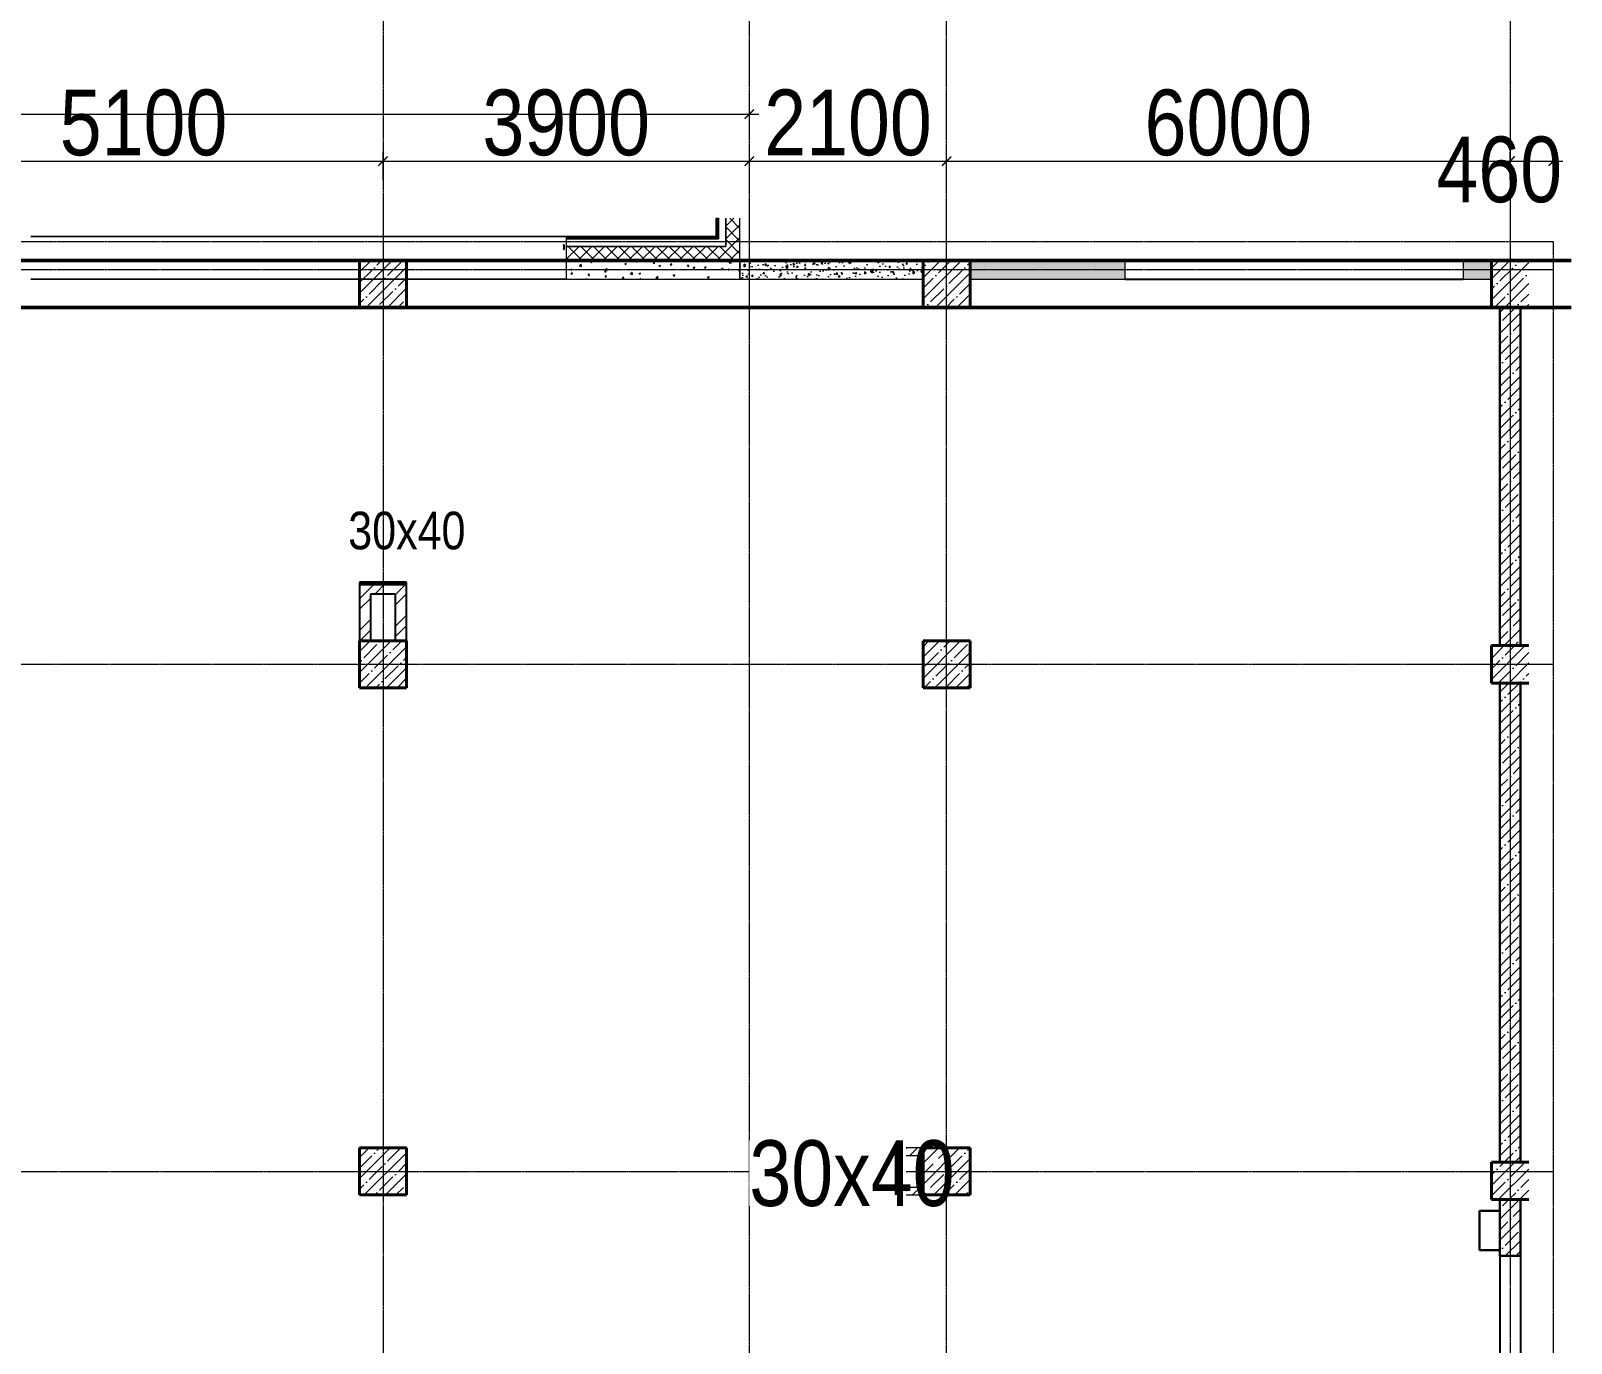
# Model space of a CAD drawing. Header units: millimetres. Extents: x -231292 to 573618, y -153144 to 564035.
# Drawn here: x 38733 to 55133, y -73274 to -59300 of the extents above; entities that cross this region are included whole.
import ezdxf

# ---------------------------------------------------------------- set-up
doc = ezdxf.new("R2010")
doc.units = ezdxf.units.MM
for name, pattern in [('ACAD_ISO10W100', [18, 12, -3, 0, -3]), ('CENTER2', [28.575, 19.05, -3.175, 3.175, -3.175]), ('HIDDEN2', [4.7625, 3.175, -1.5875])]:
    doc.linetypes.add(name, pattern=pattern)
doc.layers.get('0').update_dxf_attribs({"color": 250})
doc.layers.get('Defpoints').update_dxf_attribs({"color": 250})
for name, color, linetype, lineweight in [('11.10) плитка Установка люков', 190, 'Continuous', 60), ('A-Wall-Open', 250, 'Continuous', 5), ('АР_Колонны', 250, 'Continuous', 35), ('АР_Стены ЖБ', 250, 'Continuous', 35), ('АР_Стены кирпич', 250, 'Continuous', 20), ('АР_Стены ПЕНОблок', 250, 'Continuous', 20), ('АР_Тонкая', 250, 'Continuous', 5), ('АР_Утеплитель', 250, 'Continuous', 0), ('АР_Штриховка', 250, 'Continuous', 0), ('Витражные конструкции', 252, 'Continuous', 15), ('Оси', 1, 'ACAD_ISO10W100', 13), ('Размеры зашивки ГКЛ', 250, 'Continuous', 0), ('РД_Оси_100', 250, 'Continuous', 0), ('РД_Оси_размер', 250, 'Continuous', 0), ('РД_проем_инж перемыч_фахверк', 250, 'Continuous', 18)]:
    doc.layers.add(name, color=color, linetype=linetype, lineweight=lineweight)
for name, color, linetype, lineweight, plot in [('КР_Балки-0.5', 60, 'Continuous', 50, False), ('РД_Витраж_проем', 250, 'Continuous', 0, False), ('РД_Проем', 250, 'Continuous', 0, False)]:
    doc.layers.add(name, color=color, linetype=linetype, lineweight=lineweight, plot=plot)
doc.layers.add('МАГНИТЫ', color=7, linetype='Continuous', lineweight=30, true_color=0xd100d1)
doc.layers.add('РД_Витраж_вн', color=250, linetype='Continuous')
doc.styles.add('style1', font='ARIALN.TTF')
doc.dimstyles.new('Dim100_ареал', dxfattribs={"dimscale": 100, "dimtxt": 2.5, "dimasz": 1, "dimexe": 1, "dimexo": 1, "dimgap": 0.5, "dimtad": 1, "dimzin": 12, "dimdsep": 46, "dimtxsty": 'style1', "dimblk": 'ARCHTICK', "dimcen": 1, "dimdle": 1, "dimclrd": 256, "dimclre": 256, "dimaunit": 1, "dimadec": 0, "dimazin": 3, "dimtfac": 1, "dimtmove": 1, "dimatfit": 3, "dimldrblk": 'OPEN30', "dimfxl": 2, "dimfxlon": 1, "dimtolj": 1, "dimtzin": 0, "dimlwd": 9, "dimlwe": 9, "dimarcsym": 0})
pattern_1 = [(45, (8883.46, -162345.28), (-112.2532, 112.2532), []), (45, (8995.71, -162345.28), (-112.2532, 112.2532), [198.4375, -39.6875, 0, -39.6875])]

# ---------------------------------------------------------------- blocks, each defined once
blk = doc.blocks.new('VS_5i5x45')
for p, q in [((-5, -4), (-5, 4)), ((-5, 4), (-5, 4)), ((-1, 4), (-5, 4)), ((-5, 0), (-5, 4)), ((-1, 3), (-5, 3)), ((-5, 0), (-5, -4)), ((-1, 3), (-3, 3)), ((-1, 5), (-1, 4)), ((-1, 5), (-1, 5)), ((-1, 5), (-1, 0)), ((-1, 0), (-1, 5)), ((-1, 3), (24, 3)), ((-1, 0), (-1, -5)), ((-1, -5), (-1, 0)), ((24, 3), (25, -3)), ((24, 2), (24, 3)), ((24, 2), (25, -2)), ((24, 2), (25, 2)), ((25, 2), (26, 3)), ((25, 2), (26, -2)), ((26, 3), (27, -3)), ((26, 2), (26, 3)), ((26, 2), (27, -2)), ((26, 2), (27, 2)), ((27, 3), (28, -3)), ((27, 2), (27, 3)), ((28, 2), (27, 3)), ((27, 2), (28, -2)), ((28, 2), (29, -2)), ((28, 2), (29, 2)), ((29, 3), (30, -3)), ((30, 2), (29, 3)), ((29, 2), (29, 3)), ((29, 2), (30, -2)), ((30, 2), (30, -2)), ((30, 2), (31, 2)), ((31, 3), (32, -3)), ((31, 2), (31, 3)), ((31, 2), (31, 3)), ((31, 2), (32, -2)), ((31, 2), (32, -2)), ((31, 2), (33, 2)), ((33, 3), (34, -3)), ((33, 2), (33, 3)), ((33, 2), (33, 3)), ((33, 2), (33, -2)), ((33, 2), (34, -2)), ((33, 2), (34, 2)), ((34, 2), (35, 3)), ((34, 2), (35, -2)), ((35, 3), (36, -3)), ((35, 2), (35, 3)), ((35, 2), (36, -2)), ((35, 2), (36, 2)), ((36, 3), (37, -3)), ((36, 2), (36, 3)), ((37, 2), (36, 3)), ((36, 2), (37, -2)), ((37, 2), (38, -2)), ((37, 2), (38, 2)), ((38, 3), (39, -3)), ((38, 2), (38, 3)), ((39, 2), (38, 3)), ((38, 2), (39, -2)), ((39, 2), (39, -2)), ((39, 2), (40, 2)), ((40, 3), (41, -3)), ((40, 2), (40, 3)), ((40, 2), (40, 3)), ((40, 2), (42, 1)), ((40, 2), (41, -1)), ((40, 2), (41, -2)), ((42, 1), (42, 2)), ((42, 1), (42, 2)), ((42, 2), (43, -2)), ((42, 1), (44, 0)), ((42, 1), (42, -1)), ((42, 1), (43, -1)), ((43, -1), (44, 0)), ((-1, -3), (-5, -3)), ((-5, -4), (-5, -4)), ((-1, -4), (-5, -4)), ((-1, -3), (25, -3)), ((-1, -5), (-1, -4)), ((-1, -5), (-1, -5)), ((25, -2), (25, -3)), ((25, -2), (26, -2)), ((26, -2), (27, -3)), ((27, -2), (28, -2)), ((27, -2), (27, -3)), ((29, -2), (28, -3)), ((28, -2), (28, -3)), ((29, -2), (30, -2)), ((30, -2), (32, -2)), ((30, -2), (30, -3)), ((30, -2), (30, -3)), ((32, -2), (33, -2)), ((32, -2), (32, -3)), ((32, -2), (32, -3)), ((33, -2), (34, -3)), ((34, -2), (35, -2)), ((34, -2), (34, -3)), ((35, -2), (36, -3)), ((36, -2), (37, -2)), ((36, -2), (36, -3)), ((37, -2), (37, -3)), ((38, -2), (37, -3)), ((38, -2), (39, -2)), ((39, -2), (40, -2)), ((39, -2), (39, -3)), ((39, -2), (39, -3)), ((40, -2), (41, -2)), ((41, -1), (42, -1)), ((41, -1), (41, -3)), ((41, -2), (41, -3)), ((42, -1), (43, -2)), ((43, -1), (43, -2))]:
    blk.add_line(p, q)
for centre, radius, start, end in [((-4, 4), 1.48, 144.0604, 216.6704), ((6, 0), 10.5, 166.9324, 182.0307), ((-1, 4), 1.07, 125.3093, 234.6907), ((6, 0), 7.97, 159.8247, 200.1753), ((6, 0), 10.5, 177.9693, 193.0676), ((-4, -4), 1.48, 143.3296, 215.9396), ((-1, -4), 1.07, 125.3093, 234.6907)]:
    blk.add_arc(centre, radius, start, end)
blk = doc.blocks.new('крышка пустая')
at = {"layer": 'Витражные конструкции', "const_width": 0.6}
blk.add_lwpolyline([(28, 36), (10, 36), (5, 39), (-6, 39), (-12, 36), (-28, 36)], dxfattribs=at)
at = {"layer": 'Оси', "color": 1}
blk.add_line((0, 6), (0, 54), dxfattribs=at)
at = {"layer": 'Витражные конструкции', "ltscale": 25, "xscale": -1, "rotation": 89.99999999999997}
blk.add_blockref('VS_5i5x45', (0, 41), dxfattribs=at)
blk = doc.blocks.new('_ArchTick')
at = {"color": 0, "linetype": 'ByBlock', "const_width": 0.15}
blk.add_lwpolyline([(-0.5, -0.5), (0.5, 0.5)], dxfattribs=at)
blk = doc.blocks.new('*D96')
at = {"layer": 'Defpoints', "color": 0, "transparency": 16777216}
for p in [(1241253, 222414), (1223253, 135908), (1241253, 133908)]:
    blk.add_point(p, dxfattribs=at)
at = {"layer": 'РД_Оси_размер', "lineweight": 9, "transparency": 16777216}
for p, q in [((1223253, 134308), (1223253, 133808)), ((1241253, 134308), (1241253, 133808)), ((1223153, 133908), (1241353, 133908))]:
    blk.add_line(p, q, dxfattribs=at)
at = {"layer": 'РД_Оси_размер', "lineweight": 9, "transparency": 16777216, "xscale": 100, "yscale": 100, "zscale": 100, "rotation": 180}
blk.add_blockref('_ArchTick', (1223253, 133908), dxfattribs=at)
at = {"layer": 'РД_Оси_размер', "lineweight": 9, "transparency": 16777216, "xscale": 100, "yscale": 100, "zscale": 100}
blk.add_blockref('_ArchTick', (1241253, 133908), dxfattribs=at)
at = {"layer": 'РД_Оси_размер', "color": 0, "transparency": 16777216, "insert": (1232253, 134315), "char_height": 700, "attachment_point": 5, "style": 'style1'}
blk.add_mtext('\\A1;18000', dxfattribs=at)
blk = doc.blocks.new('_Open30')
at = {"color": 0, "linetype": 'ByBlock', "lineweight": -2}
for p, q in [((-1, 0.27), (0, 0)), ((0, 0), (-1, -0.27)), ((0, 0), (-1, 0))]:
    blk.add_line(p, q, dxfattribs=at)
blk = doc.blocks.new('*D206')
at = {"layer": 'Defpoints', "color": 0, "transparency": 16777216}
for p in [(1233153, 224571), (1195653, 222571), (1233153, 222571)]:
    blk.add_point(p, dxfattribs=at)
at = {"layer": 'РД_Оси_размер', "lineweight": 9, "transparency": 16777216}
for p, q in [((1195553, 224571), (1233253, 224571)), ((1195653, 224371), (1195653, 224671)), ((1233153, 224371), (1233153, 224671))]:
    blk.add_line(p, q, dxfattribs=at)
at = {"layer": 'РД_Оси_размер', "lineweight": 9, "transparency": 16777216, "xscale": 100, "yscale": 100, "zscale": 100, "rotation": 180}
blk.add_blockref('_ArchTick', (1195653, 224571), dxfattribs=at)
at = {"layer": 'РД_Оси_размер', "lineweight": 9, "transparency": 16777216, "xscale": 100, "yscale": 100, "zscale": 100}
blk.add_blockref('_ArchTick', (1233153, 224571), dxfattribs=at)
at = {"layer": 'РД_Оси_размер', "color": 0, "transparency": 16777216, "insert": (1214403, 224978), "char_height": 700, "attachment_point": 5, "style": 'style1'}
blk.add_mtext('\\A1;37500', dxfattribs=at)
blk = doc.blocks.new('*D221')
at = {"layer": 'Defpoints', "color": 0, "transparency": 16777216}
for p in [(1229253, 224071), (1224153, 222571), (1229253, 222571)]:
    blk.add_point(p, dxfattribs=at)
at = {"layer": 'РД_Оси_размер', "lineweight": 9, "transparency": 16777216}
for p, q in [((1224053, 224071), (1229353, 224071)), ((1224153, 223871), (1224153, 224171)), ((1229253, 223871), (1229253, 224171))]:
    blk.add_line(p, q, dxfattribs=at)
at = {"layer": 'РД_Оси_размер', "lineweight": 9, "transparency": 16777216, "xscale": 100, "yscale": 100, "zscale": 100, "rotation": 180}
blk.add_blockref('_ArchTick', (1224153, 224071), dxfattribs=at)
at = {"layer": 'РД_Оси_размер', "lineweight": 9, "transparency": 16777216, "xscale": 100, "yscale": 100, "zscale": 100}
blk.add_blockref('_ArchTick', (1229253, 224071), dxfattribs=at)
at = {"layer": 'РД_Оси_размер', "color": 0, "transparency": 16777216, "insert": (1226703, 224478), "char_height": 700, "attachment_point": 5, "style": 'style1'}
blk.add_mtext('\\A1;5100', dxfattribs=at)
blk = doc.blocks.new('*D222')
at = {"layer": 'Defpoints', "color": 0, "transparency": 16777216}
for p in [(1233153, 224071), (1229253, 222571), (1233153, 222571)]:
    blk.add_point(p, dxfattribs=at)
at = {"layer": 'РД_Оси_размер', "lineweight": 9, "transparency": 16777216}
for p, q in [((1229153, 224071), (1233253, 224071)), ((1229253, 223871), (1229253, 224171)), ((1233153, 223871), (1233153, 224171))]:
    blk.add_line(p, q, dxfattribs=at)
at = {"layer": 'РД_Оси_размер', "lineweight": 9, "transparency": 16777216, "xscale": 100, "yscale": 100, "zscale": 100, "rotation": 180}
blk.add_blockref('_ArchTick', (1229253, 224071), dxfattribs=at)
at = {"layer": 'РД_Оси_размер', "lineweight": 9, "transparency": 16777216, "xscale": 100, "yscale": 100, "zscale": 100}
blk.add_blockref('_ArchTick', (1233153, 224071), dxfattribs=at)
at = {"layer": 'РД_Оси_размер', "color": 0, "transparency": 16777216, "insert": (1231203, 224478), "char_height": 700, "attachment_point": 5, "style": 'style1'}
blk.add_mtext('\\A1;3900', dxfattribs=at)
blk = doc.blocks.new('*D223')
at = {"layer": 'Defpoints', "color": 0, "transparency": 16777216}
for p in [(1235253, 224071), (1233153, 222571), (1235253, 222571)]:
    blk.add_point(p, dxfattribs=at)
at = {"layer": 'РД_Оси_размер', "lineweight": 9, "transparency": 16777216}
for p, q in [((1233053, 224071), (1235353, 224071)), ((1233153, 223871), (1233153, 224171)), ((1235253, 223871), (1235253, 224171))]:
    blk.add_line(p, q, dxfattribs=at)
at = {"layer": 'РД_Оси_размер', "lineweight": 9, "transparency": 16777216, "xscale": 100, "yscale": 100, "zscale": 100, "rotation": 180}
blk.add_blockref('_ArchTick', (1233153, 224071), dxfattribs=at)
at = {"layer": 'РД_Оси_размер', "lineweight": 9, "transparency": 16777216, "xscale": 100, "yscale": 100, "zscale": 100}
blk.add_blockref('_ArchTick', (1235253, 224071), dxfattribs=at)
at = {"layer": 'РД_Оси_размер', "color": 0, "transparency": 16777216, "insert": (1234203, 224478), "char_height": 700, "attachment_point": 5, "style": 'style1'}
blk.add_mtext('\\A1;2100', dxfattribs=at)
blk = doc.blocks.new('*D224')
at = {"layer": 'Defpoints', "color": 0, "transparency": 16777216}
for p in [(1241253, 224071), (1235253, 222571), (1241253, 222571)]:
    blk.add_point(p, dxfattribs=at)
at = {"layer": 'РД_Оси_размер', "lineweight": 9, "transparency": 16777216}
for p, q in [((1235153, 224071), (1241353, 224071)), ((1235253, 223871), (1235253, 224171)), ((1241253, 223871), (1241253, 224171))]:
    blk.add_line(p, q, dxfattribs=at)
at = {"layer": 'РД_Оси_размер', "lineweight": 9, "transparency": 16777216, "xscale": 100, "yscale": 100, "zscale": 100, "rotation": 180}
blk.add_blockref('_ArchTick', (1235253, 224071), dxfattribs=at)
at = {"layer": 'РД_Оси_размер', "lineweight": 9, "transparency": 16777216, "xscale": 100, "yscale": 100, "zscale": 100}
blk.add_blockref('_ArchTick', (1241253, 224071), dxfattribs=at)
at = {"layer": 'РД_Оси_размер', "color": 0, "transparency": 16777216, "insert": (1238253, 224478), "char_height": 700, "attachment_point": 5, "style": 'style1'}
blk.add_mtext('\\A1;6000', dxfattribs=at)
blk = doc.blocks.new('*D225')
at = {"layer": 'Defpoints', "color": 0, "transparency": 16777216}
for p in [(1241713, 224071), (1241253, 222571), (1241713, 222571)]:
    blk.add_point(p, dxfattribs=at)
at = {"layer": 'РД_Оси_размер', "lineweight": 9, "transparency": 16777216}
for p, q in [((1241153, 224071), (1241813, 224071)), ((1241253, 223871), (1241253, 224171)), ((1241713, 223871), (1241713, 224171))]:
    blk.add_line(p, q, dxfattribs=at)
at = {"layer": 'РД_Оси_размер', "lineweight": 9, "transparency": 16777216, "xscale": 100, "yscale": 100, "zscale": 100, "rotation": 180}
blk.add_blockref('_ArchTick', (1241253, 224071), dxfattribs=at)
at = {"layer": 'РД_Оси_размер', "lineweight": 9, "transparency": 16777216, "xscale": 100, "yscale": 100, "zscale": 100}
blk.add_blockref('_ArchTick', (1241713, 224071), dxfattribs=at)
at = {"layer": 'РД_Оси_размер', "color": 0, "transparency": 16777216, "insert": (1241137, 223978), "char_height": 700, "attachment_point": 5, "style": 'style1'}
blk.add_mtext('\\A1;460', dxfattribs=at)
blk = doc.blocks.new('оси_рен')
at = {"layer": 'РД_Оси_100', "color": 251, "linetype": 'CENTER2', "true_color": 0x636466}
for p, q in [((1233152.916, 222320.175), (1233152.916, 227414.666)), ((1235252.916, 222320.175), (1235252.916, 227414.666)), ((1233152.916, 190733.254), (1233152.916, 223383.079)), ((1235252.916, 190733.254), (1235252.916, 223213.25)), ((1189697.958, 218713.25), (1241712.916, 218713.25)), ((1189697.958, 213313.25), (1241712.916, 213313.25))]:
    blk.add_line(p, q, dxfattribs=at)
for points in [[(1229252.916, 227414.666), (1229252.916, 222320.175)], [(1241182.916, 227414.666), (1241252.916, 227014.666), (1241252.916, 222320.175)], [(1241712.916, 223213.25), (1190197.958, 223213.25), (1189697.958, 223363.25)], [(1229252.916, 223268.25), (1229252.916, 190733.254)], [(1241252.916, 223213.25), (1241252.916, 181613.25)], [(1241712.916, 190813.25), (1241712.916, 223213.25)], [(1241712.916, 222913.25), (1190197.958, 222913.25), (1189697.958, 222763.25)]]:
    blk.add_lwpolyline(points, dxfattribs=at)
at = {"layer": 'РД_Оси_размер', "color": 251, "true_color": 0x636466}
for base, p1, p2, picture, middle in [((1233152.916, 224571.073), (1195652.916, 222571.073), (1233152.916, 222571.073), '*D206', (1214402.916, 224978.474)), ((1229252.916, 224071.073), (1224152.916, 222571.073), (1229252.916, 222571.073), '*D221', (1226702.916, 224478.474)), ((1233152.916, 224071.073), (1229252.916, 222571.073), (1233152.916, 222571.073), '*D222', (1231202.916, 224478.474)), ((1235252.916, 224071.073), (1233152.916, 222571.073), (1235252.916, 222571.073), '*D223', (1234202.916, 224478.474)), ((1241252.916, 224071.073), (1235252.916, 222571.073), (1241252.916, 222571.073), '*D224', (1238252.916, 224478.474)), ((1241252.916, 133907.755), (1223252.916, 135907.755), (1241252.916, 222413.947), '*D96', (1232252.916, 134315.156))]:
    dim = blk.add_linear_dim(base=base, p1=p1, p2=p2, dimstyle='Dim100_ареал', override={"dimtxt": 7}, dxfattribs=at)
    dim.commit()
    dim.dimension.update_dxf_attribs({"geometry": picture, "text_midpoint": middle})
dim = blk.add_linear_dim(base=(1241712.916, 224071.073), p1=(1241252.916, 222571.073), p2=(1241712.916, 222571.073), dimstyle='Dim100_ареал', override={"dimtxt": 7}, dxfattribs=at)
dim.commit()
dim.dimension.update_dxf_attribs({"geometry": '*D225', "text_midpoint": (1241137.097, 223571.073), "dimtype": 160})

msp = doc.modelspace()

# ---------------------------------------------------------------- hatches: boundary and pattern name
at = {"layer": 'АР_Штриховка', "linetype": 'Continuous', "lineweight": 0, "true_color": 0x000000}
h = msp.add_hatch(dxfattribs=at)
h.set_pattern_fill('_U', color=18, style=0, pattern_type=0)
h.set_pattern_definition([(2e-15, (8883.458, -162345.2828), (-3e-16, 1), [])])
h.paths.add_polyline_path([(46028.458, -61490.283), (46053.458, -61515.283), (46053.458, -61295.283), (46028.458, -61295.283)], flags=0)
h = msp.add_hatch(dxfattribs=at)
h.set_pattern_fill('ANSI37', color=18, scale=30, style=0)
h.set_pattern_definition([(45, (8883.46, -162345.28), (-67.35192, 67.35192), []), (135, (8883.46, -162345.28), (-67.35192, -67.35192), [])])
h.paths.add_polyline_path([(46133.458, -61595.283), (46283.458, -61745.283), (46283.458, -61295.283), (46133.458, -61295.283)], flags=0)
at = {"layer": 'АР_Штриховка', "linetype": 'Continuous', "lineweight": 5, "true_color": 0x000000}
h = msp.add_hatch(dxfattribs=at)
h.set_pattern_fill('ANSI35', color=18, scale=25, style=0)
h.set_pattern_definition(pattern_1)
h.paths.add_polyline_path([(42733.458, -61745.283), (42733.458, -62245.283), (42233.458, -62245.283), (42233.458, -61745.283)], flags=0)
at = {"layer": 'АР_Штриховка', "linetype": 'Continuous', "lineweight": 0, "true_color": 0x000000}
h = msp.add_hatch(dxfattribs=at)
h.set_pattern_fill('AR-CONC', color=18, angle=45, style=0)
h.set_pattern_definition([(95, (8883.46, -162345.28), (140.09465, 117.55338), [19.05, -209.55]), (40, (8883.46, -162345.28), (-160.01845, 110.17673), [15.24, -167.64058]), (145.45144, (8895.13, -162335.49), (-19.9238, 227.7301), [16.19, -178.09024]), (91.1842, (8847.54, -162309.36), (221.41024, 161.9534), [28.575, -314.325]), (141.63556, (8866, -162295.87), (-7.0866, 342.82676), [24.285, -267.1356]), (36.18415, (8847.54, -162309.36), (-7.0866, 342.8268), [22.86, -251.4597]), (66, (8874.48, -162300.38), (179.51998, 34.89515), [19.05, -209.55]), (11, (8874.48, -162300.38), (-86.53993, 173.9412), [15.24, -167.64]), (116.45144, (8889.44, -162297.47), (92.98005, 208.83634), [16.19, -178.08994]), (82.5, (8883.46, -162345.28), (-57.60547, 61.973414), [0, -165.608, 0, -170.18, 0, -168.275]), (52.5, (8883.46, -162345.28), (-23.58973, 118.087), [0, -97.028, 0, -161.798, 0, -64.135]), (12.5, (8843.406, -162385.335), (99.927863, 91.826196), [0, -63.5, 0, -198.12, 0, -262.89]), (2.5, (8825.45, -162403.3), (86.7639, 122.72239), [0, -82.55, 0, -131.572, 0, -186.69])])
h.paths.add_polyline_path([(46283.458, -61745.283), (46283.458, -61945.283), (48233.458, -61945.283), (48233.458, -61745.283)], flags=0)
at = {"layer": 'АР_Штриховка', "linetype": 'Continuous', "lineweight": 5, "true_color": 0x000000}
h = msp.add_hatch(dxfattribs=at)
h.set_pattern_fill('ANSI35', color=18, scale=25, style=0)
h.set_pattern_definition(pattern_1)
h.paths.add_polyline_path([(48233.458, -62245.283), (48733.458, -62245.283), (48733.458, -61745.283), (48233.458, -61745.283)], flags=0)
at = {"layer": 'АР_Штриховка', "linetype": 'Continuous', "lineweight": 0, "true_color": 0x000000}
h = msp.add_hatch(dxfattribs=at)
h.set_pattern_fill('AR-CONC', color=18, angle=45, style=0)
h.set_pattern_definition([(95, (8883.46, -162345.28), (140.09465, 117.55338), [19.05, -209.55]), (40, (8883.46, -162345.28), (-160.01845, 110.17673), [15.24, -167.64058]), (145.45144, (8895.13, -162335.49), (-19.9238, 227.7301), [16.19, -178.09024]), (91.1842, (8847.54, -162309.36), (221.41024, 161.9534), [28.575, -314.325]), (141.63556, (8866, -162295.87), (-7.0866, 342.82676), [24.285, -267.1356]), (36.18415, (8847.54, -162309.36), (-7.0866, 342.82676), [22.86, -251.4597]), (66, (8874.48, -162300.38), (179.51998, 34.89515), [19.05, -209.55]), (11, (8874.48, -162300.38), (-86.53993, 173.9412), [15.24, -167.64]), (116.45144, (8889.44, -162297.47), (92.98005, 208.83634), [16.19, -178.08994]), (82.5, (8883.46, -162345.28), (-57.60547, 61.973414), [0, -165.608, 0, -170.18, 0, -168.275]), (52.5, (8883.46, -162345.28), (-23.58973, 118.087), [0, -97.028, 0, -161.798, 0, -64.135]), (12.5, (8843.406, -162385.335), (99.927863, 91.826196), [0, -63.5, 0, -198.12, 0, -262.89]), (2.5, (8825.45, -162403.3), (86.7639, 122.72239), [0, -82.55, 0, -131.572, 0, -186.69])])
h.paths.add_polyline_path([(48733.458, -61745.283), (48733.458, -61945.283), (50383.458, -61945.283), (50383.458, -61745.283)], flags=0)
h.paths.add_polyline_path([(53983.458, -61745.283), (53983.458, -61945.283), (54283.458, -61945.283), (54283.458, -61745.283)], flags=0)
at = {"layer": 'АР_Штриховка', "linetype": 'Continuous', "lineweight": 5, "true_color": 0x000000}
h = msp.add_hatch(dxfattribs=at)
h.set_pattern_fill('ANSI35', color=18, scale=25, style=0)
h.set_pattern_definition(pattern_1)
h.paths.add_polyline_path([(54283.458, -62245.283), (54683.458, -62245.283), (54683.458, -61745.283), (54283.458, -61745.283)], flags=0)
h = msp.add_hatch(dxfattribs=at)
h.set_pattern_fill('ANSI35', color=18, scale=25, angle=-360, style=0)
h.set_pattern_definition([(45, (8883.46, -162345.28), (-112.2532, 112.2532), []), (45, (8995.71, -162345.28), (-112.2532, 112.2532), [198.4375, -39.6875, 0, -39.6875])])
h.paths.add_polyline_path([(54593.457, -62245.283), (54373.457, -62245.283), (54373.458, -65845.283), (54593.458, -65845.283)], flags=0)
at = {"layer": 'АР_Штриховка', "linetype": 'Continuous', "lineweight": 0, "true_color": 0x000000}
h = msp.add_hatch(dxfattribs=at)
h.set_pattern_fill('ANSI32', color=18, scale=25, style=0)
h.set_pattern_definition([(45, (8883.46, -162345.28), (-168.3798, 168.3798), []), (45, (8995.7, -162345.28), (-168.3798, 168.3798), [])])
h.paths.add_polyline_path([(42233.458, -65175.283), (42353.458, -65295.283), (42613.458, -65295.283), (42733.458, -65175.283)], flags=0)
h = msp.add_hatch(dxfattribs=at)
h.set_pattern_fill('ANSI32', color=18, scale=25, style=0)
h.set_pattern_definition([(45, (8883.46, -162345.28), (-168.3798, 168.3798), []), (45, (8995.7, -162345.28), (-168.3798, 168.3798), [])])
h.paths.add_polyline_path([(42233.458, -65795.283), (42353.458, -65795.283), (42353.458, -65295.283), (42233.458, -65175.283)], flags=0)
h = msp.add_hatch(dxfattribs=at)
h.set_pattern_fill('ANSI32', color=18, scale=25, angle=-360, style=0)
h.set_pattern_definition([(45, (8883.46, -162345.28), (-168.3798, 168.3798), []), (45, (8995.7, -162345.28), (-168.3798, 168.3798), [])])
h.paths.add_polyline_path([(42733.458, -65175.283), (42613.458, -65295.283), (42613.458, -65795.283), (42733.458, -65795.283)], flags=0)
at = {"layer": 'АР_Штриховка', "linetype": 'Continuous', "lineweight": 5, "true_color": 0x000000}
h = msp.add_hatch(dxfattribs=at)
h.set_pattern_fill('ANSI35', color=18, scale=25, style=0)
h.set_pattern_definition(pattern_1)
h.paths.add_polyline_path([(42733.458, -65795.283), (42733.458, -66295.283), (42233.458, -66295.283), (42233.458, -65795.283)], flags=0)
h = msp.add_hatch(dxfattribs=at)
h.set_pattern_fill('ANSI35', color=18, scale=25, style=0)
h.set_pattern_definition(pattern_1)
h.paths.add_polyline_path([(48233.458, -66295.283), (48733.458, -66295.283), (48733.458, -65795.283), (48233.458, -65795.283)], flags=0)
h = msp.add_hatch(dxfattribs=at)
h.set_pattern_fill('ANSI35', color=18, scale=25, style=0)
h.set_pattern_definition(pattern_1)
h.paths.add_polyline_path([(54283.458, -66245.283), (54683.458, -66245.283), (54683.458, -65845.283), (54283.458, -65845.283)], flags=0)
h = msp.add_hatch(dxfattribs=at)
h.set_pattern_fill('ANSI35', color=18, scale=25, angle=-360, style=0)
h.set_pattern_definition([(45, (8883.46, -162345.28), (-112.2532, 112.2532), []), (45, (8995.71, -162345.28), (-112.2532, 112.2532), [198.4375, -39.6875, 0, -39.6875])])
h.paths.add_polyline_path([(54593.48, -66245.187), (54373.48, -66245.187), (54373.481, -71345.187), (54593.481, -71345.187)], flags=0)
h = msp.add_hatch(dxfattribs=at)
h.set_pattern_fill('ANSI35', color=18, scale=25, style=0)
h.set_pattern_definition(pattern_1)
h.paths.add_polyline_path([(42733.458, -71195.283), (42733.458, -71695.283), (42233.458, -71695.283), (42233.458, -71195.283)], flags=0)
at = {"layer": 'АР_Штриховка', "linetype": 'Continuous', "lineweight": 0, "ltscale": 0.5, "true_color": 0x000000}
h = msp.add_hatch(dxfattribs=at)
h.set_pattern_fill('ANSI31', color=18, scale=25, style=0)
h.set_pattern_definition([(45, (8883.46, -162345.28), (-56.1266, 56.1266), [])])
h.paths.add_polyline_path([(47953.441, -71695.283), (48033.441, -71615.283), (48033.441, -71275.283), (47953.441, -71195.283)], flags=0)
h = msp.add_hatch(dxfattribs=at)
h.set_pattern_fill('ANSI31', color=18, scale=25, angle=-0.0000009, style=0)
h.set_pattern_definition([(45, (8883.46, -162345.28), (-56.1266, 56.1266), [])])
h.paths.add_polyline_path([(47953.441, -71195.283), (48033.441, -71275.283), (48233.459, -71275.283), (48233.459, -71195.283)], flags=0)
at = {"layer": 'АР_Штриховка', "linetype": 'Continuous', "lineweight": 5, "true_color": 0x000000}
h = msp.add_hatch(dxfattribs=at)
h.set_pattern_fill('ANSI35', color=18, scale=25, style=0)
h.set_pattern_definition(pattern_1)
h.paths.add_polyline_path([(48233.458, -71695.283), (48733.458, -71695.283), (48733.458, -71195.283), (48233.458, -71195.283)], flags=0)
h = msp.add_hatch(dxfattribs=at)
h.set_pattern_fill('ANSI35', color=18, scale=25, style=0)
h.set_pattern_definition(pattern_1)
h.paths.add_polyline_path([(54283.458, -71745.283), (54683.458, -71745.283), (54683.458, -71345.283), (54283.458, -71345.283)], flags=0)
at = {"layer": 'АР_Штриховка', "linetype": 'Continuous', "lineweight": 0, "ltscale": 0.5, "true_color": 0x000000}
h = msp.add_hatch(dxfattribs=at)
h.set_pattern_fill('ANSI31', color=18, scale=25, angle=-0.0000009, style=0)
h.set_pattern_definition([(45, (8883.46, -162345.28), (-56.1266, 56.1266), [])])
h.paths.add_polyline_path([(48033.441, -71615.283), (47953.441, -71695.283), (48233.459, -71695.283), (48233.459, -71615.283)], flags=0)
at = {"layer": 'АР_Штриховка', "linetype": 'Continuous', "lineweight": 5, "true_color": 0x000000}
h = msp.add_hatch(dxfattribs=at)
h.set_pattern_fill('ANSI35', color=18, scale=25, style=0)
h.set_pattern_definition([(45, (8883.46, -162345.28), (-112.2532, 112.2532), []), (45, (8995.71, -162345.28), (-112.2532, 112.2532), [198.4375, -39.6875, 0, -39.6875])])
h.paths.add_polyline_path([(54373.458, -74945.283), (54593.458, -74945.283), (54593.458, -74345.275), (54373.458, -74345.275)], flags=0)
h.paths.add_polyline_path([(54373.458, -72345.275), (54593.458, -72345.275), (54593.458, -71745.283), (54373.458, -71745.283)], flags=0)

# ---------------------------------------------------------------- linework, layer by layer
at = {"layer": '11.10) плитка Установка люков'}
msp.add_lwpolyline([(42233.458, -65179.825), (42733.458, -65179.825)], dxfattribs=at)
at = {"layer": 'A-Wall-Open', "color": 18, "linetype": 'Continuous', "lineweight": 0, "true_color": 0x000000}
for p, q in [((38733.458, -61490.283), (44433.458, -61490.283)), ((50383.458, -61745.283), (53983.458, -61745.283)), ((38733.458, -61945.283), (44433.458, -61945.283)), ((50383.458, -61945.283), (53983.458, -61945.283))]:
    msp.add_line(p, q, dxfattribs=at)
at = {"layer": 'АР_Колонны', "color": 18, "linetype": 'HIDDEN2', "lineweight": 25, "true_color": 0x000000}
for p, q in [((42233.458, -61745.283), (42733.458, -61745.283)), ((42233.458, -62245.283), (42233.458, -61745.283)), ((42733.458, -61745.283), (42733.458, -62245.283)), ((48233.458, -61745.283), (48733.458, -61745.283)), ((48233.458, -62245.283), (48233.458, -61745.283)), ((48733.458, -61745.283), (48733.458, -62245.283)), ((54283.458, -61745.283), (54683.458, -61745.283)), ((54283.458, -62245.283), (54283.458, -61745.283)), ((42733.458, -62245.283), (42233.458, -62245.283)), ((48733.458, -62245.283), (48233.458, -62245.283)), ((54683.458, -62245.283), (54283.458, -62245.283)), ((42233.458, -65795.283), (42733.458, -65795.283)), ((42233.458, -66295.283), (42233.458, -65795.283)), ((42733.458, -65795.283), (42733.458, -66295.283)), ((48233.458, -65795.283), (48733.458, -65795.283)), ((48233.458, -66295.283), (48233.458, -65795.283)), ((48733.458, -65795.283), (48733.458, -66295.283)), ((54283.458, -65845.283), (54683.458, -65845.283)), ((54283.458, -66245.283), (54283.458, -65845.283)), ((54683.458, -66245.283), (54283.458, -66245.283)), ((42733.458, -66295.283), (42233.458, -66295.283)), ((48733.458, -66295.283), (48233.458, -66295.283)), ((42233.458, -71195.283), (42733.458, -71195.283)), ((42233.458, -71695.283), (42233.458, -71195.283)), ((42733.458, -71195.283), (42733.458, -71695.283)), ((48233.458, -71195.283), (48733.458, -71195.283)), ((48233.458, -71695.283), (48233.458, -71195.283)), ((48733.458, -71195.283), (48733.458, -71695.283)), ((54283.458, -71345.283), (54683.458, -71345.283)), ((54283.458, -71745.283), (54283.458, -71345.283)), ((42733.458, -71695.283), (42233.458, -71695.283)), ((48733.458, -71695.283), (48233.458, -71695.283)), ((54683.458, -71745.283), (54283.458, -71745.283))]:
    msp.add_line(p, q, dxfattribs=at)
at = {"layer": 'АР_Колонны', "color": 18, "linetype": 'Continuous', "lineweight": 30, "true_color": 0x000000}
for p, q in [((42233.458, -61745.283), (42233.458, -62245.283)), ((42733.458, -61745.283), (42233.458, -61745.283)), ((42733.458, -62245.283), (42733.458, -61745.283)), ((48733.458, -61745.283), (48233.458, -61745.283)), ((48233.458, -61745.283), (48233.458, -62245.283)), ((48733.458, -62245.283), (48733.458, -61745.283)), ((54683.458, -61745.283), (54283.458, -61745.283)), ((54283.458, -61745.283), (54283.458, -62245.283)), ((42233.458, -62245.283), (42733.458, -62245.283)), ((48233.458, -62245.283), (48733.458, -62245.283)), ((54283.458, -62245.283), (54683.458, -62245.283)), ((42233.458, -65795.283), (42233.458, -66295.283)), ((42733.458, -65795.283), (42233.458, -65795.283)), ((42733.458, -66295.283), (42733.458, -65795.283)), ((48733.458, -65795.283), (48233.458, -65795.283)), ((48233.458, -65795.283), (48233.458, -66295.283)), ((48733.458, -66295.283), (48733.458, -65795.283)), ((54683.458, -65845.283), (54283.458, -65845.283)), ((54283.458, -65845.283), (54283.458, -66245.283)), ((54283.458, -66245.283), (54683.458, -66245.283)), ((42233.458, -66295.283), (42733.458, -66295.283)), ((48233.458, -66295.283), (48733.458, -66295.283)), ((42233.458, -71195.283), (42233.458, -71695.283)), ((42733.458, -71195.283), (42233.458, -71195.283)), ((42733.458, -71695.283), (42733.458, -71195.283)), ((48733.458, -71195.283), (48233.458, -71195.283)), ((48233.458, -71195.283), (48233.458, -71695.283)), ((48733.458, -71695.283), (48733.458, -71195.283)), ((54683.458, -71345.283), (54283.458, -71345.283)), ((54283.458, -71345.283), (54283.458, -71745.283)), ((42233.458, -71695.283), (42733.458, -71695.283)), ((48233.458, -71695.283), (48733.458, -71695.283)), ((54283.458, -71745.283), (54683.458, -71745.283))]:
    msp.add_line(p, q, dxfattribs=at)
at = {"layer": 'АР_Стены ЖБ', "color": 18, "linetype": 'Continuous', "lineweight": 40, "true_color": 0x000000}
for p, q in [((42233.458, -62245.283), (42233.458, -61745.283)), ((42233.458, -61745.283), (42733.458, -61745.283)), ((42733.458, -61745.283), (42733.458, -62245.283)), ((48733.458, -61745.283), (48233.458, -61745.283)), ((48233.458, -61745.283), (48233.458, -62245.283)), ((48733.458, -62245.283), (48733.458, -61745.283)), ((54683.458, -61745.283), (54283.458, -61745.283)), ((54283.458, -61745.283), (54283.458, -62245.283)), ((42733.458, -62245.283), (42233.458, -62245.283)), ((48233.458, -62245.283), (48733.458, -62245.283)), ((54283.458, -62245.283), (54683.458, -62245.283)), ((42233.458, -66295.283), (42233.458, -65795.283)), ((42233.458, -65795.283), (42733.458, -65795.283)), ((42733.458, -65795.283), (42733.458, -66295.283)), ((48733.458, -65795.283), (48233.458, -65795.283)), ((48233.458, -65795.283), (48233.458, -66295.283)), ((48733.458, -66295.283), (48733.458, -65795.283)), ((54683.458, -65845.283), (54283.458, -65845.283)), ((54283.458, -65845.283), (54283.458, -66245.283)), ((54283.458, -66245.283), (54683.458, -66245.283)), ((42733.458, -66295.283), (42233.458, -66295.283)), ((48233.458, -66295.283), (48733.458, -66295.283)), ((42233.458, -71695.283), (42233.458, -71195.283)), ((42233.458, -71195.283), (42733.458, -71195.283)), ((42733.458, -71195.283), (42733.458, -71695.283)), ((48733.458, -71195.283), (48233.458, -71195.283)), ((48233.458, -71195.283), (48233.458, -71695.283)), ((48733.458, -71695.283), (48733.458, -71195.283)), ((54683.458, -71345.283), (54283.458, -71345.283)), ((54283.458, -71345.283), (54283.458, -71745.283)), ((42733.458, -71695.283), (42233.458, -71695.283)), ((48233.458, -71695.283), (48733.458, -71695.283)), ((54283.458, -71745.283), (54683.458, -71745.283))]:
    msp.add_line(p, q, dxfattribs=at)
at = {"layer": 'АР_Стены ЖБ', "color": 18, "linetype": 'Continuous', "lineweight": 30, "true_color": 0x000000}
for p, q in [((54593.457, -62245.283), (54373.457, -62245.283)), ((54373.457, -62245.283), (54373.458, -65845.283)), ((54593.458, -65845.283), (54593.457, -62245.283)), ((54373.458, -65845.283), (54593.458, -65845.283)), ((54593.48, -66245.187), (54373.48, -66245.187)), ((54373.48, -66245.187), (54373.481, -71345.187)), ((54593.481, -71345.187), (54593.48, -66245.187)), ((54373.481, -71345.187), (54593.481, -71345.187)), ((54593.458, -71745.283), (54373.458, -71745.283)), ((54373.458, -71745.283), (54373.458, -72345.275)), ((54593.458, -72345.275), (54593.458, -71745.283)), ((54373.458, -72345.275), (54593.458, -72345.275))]:
    msp.add_line(p, q, dxfattribs=at)
at = {"layer": 'АР_Стены кирпич', "color": 18, "true_color": 0x000000}
msp.add_line((50576.435, -61945.283), (50383.458, -61945.283), dxfattribs=at)
at = {"layer": 'АР_Стены кирпич', "color": 18, "linetype": 'Continuous', "lineweight": 25, "true_color": 0x000000}
for p, q in [((42733.458, -65175.283), (42233.458, -65175.283)), ((42233.458, -65175.283), (42233.458, -65795.283)), ((42733.458, -65795.283), (42733.458, -65175.283)), ((42353.458, -65295.283), (42613.458, -65295.283)), ((42353.458, -65795.283), (42353.458, -65295.283)), ((42613.458, -65295.283), (42613.458, -65795.283)), ((42233.458, -65795.283), (42353.458, -65795.283)), ((42613.458, -65795.283), (42733.458, -65795.283))]:
    msp.add_line(p, q, dxfattribs=at)
at = {"layer": 'АР_Стены ПЕНОблок', "color": 18, "linetype": 'Continuous', "lineweight": 20, "true_color": 0x000000}
for p, q in [((44433.458, -61745.283), (44433.458, -61945.283)), ((46283.458, -61745.283), (44433.458, -61745.283)), ((46283.458, -61945.283), (46283.458, -61745.283)), ((46283.458, -61745.283), (46283.458, -61945.283)), ((48233.458, -61745.283), (46283.458, -61745.283)), ((48233.458, -61945.283), (48233.458, -61745.283)), ((48733.458, -61745.283), (48733.458, -61945.283)), ((50383.458, -61745.283), (48733.458, -61745.283)), ((50383.458, -61945.283), (50383.458, -61745.283)), ((53983.458, -61745.283), (53983.458, -61945.283)), ((54283.458, -61745.283), (53983.458, -61745.283)), ((54283.458, -61945.283), (54283.458, -61745.283)), ((44433.458, -61945.283), (46283.458, -61945.283)), ((46283.458, -61945.283), (48233.458, -61945.283)), ((48733.458, -61945.283), (50383.458, -61945.283)), ((53983.458, -61945.283), (54283.458, -61945.283)), ((47953.441, -71195.283), (47953.441, -71695.283)), ((48233.458, -71195.283), (47953.441, -71195.283)), ((48033.441, -71615.283), (48033.441, -71275.283)), ((48033.441, -71275.283), (48233.458, -71275.283)), ((48233.458, -71275.283), (48233.458, -71195.283)), ((48233.458, -71615.283), (48033.441, -71615.283)), ((48233.458, -71695.283), (48233.458, -71615.283)), ((47953.441, -71695.283), (48233.458, -71695.283))]:
    msp.add_line(p, q, dxfattribs=at)
at = {"layer": 'АР_Тонкая', "color": 18, "linetype": 'Continuous', "lineweight": 5, "true_color": 0x000000}
for p, q in [((46028.458, -61295.283), (46028.458, -61490.283)), ((46053.458, -61295.283), (46053.458, -61515.283)), ((46053.458, -61515.283), (46053.458, -61295.283)), ((46133.458, -61595.283), (46133.458, -61295.283)), ((44433.458, -61490.283), (44433.458, -61515.283)), ((46028.458, -61490.283), (44433.458, -61490.283)), ((44433.458, -61515.283), (44433.458, -61595.283)), ((46053.458, -61515.283), (44433.458, -61515.283)), ((44433.458, -61515.283), (46053.458, -61515.283)), ((44433.458, -61595.283), (46133.458, -61595.283))]:
    msp.add_line(p, q, dxfattribs=at)
at = {"layer": 'АР_Утеплитель', "color": 18, "linetype": 'Continuous', "lineweight": 0, "true_color": 0x000000}
for p, q in [((46133.458, -61295.283), (46133.458, -61595.283)), ((46283.458, -61745.283), (46283.458, -61295.283)), ((44433.458, -61595.283), (44433.458, -61745.283)), ((46133.458, -61595.283), (44433.458, -61595.283)), ((44433.458, -61745.283), (46283.458, -61745.283))]:
    msp.add_line(p, q, dxfattribs=at)
at = {"layer": 'АР_Штриховка', "color": 18, "linetype": 'Continuous', "lineweight": 0, "true_color": 0x000000}
for p, q in [((44433.458, -61491.283), (46029.458, -61491.283)), ((44433.458, -61492.283), (46030.458, -61492.283)), ((44433.458, -61493.283), (46031.458, -61493.283)), ((44433.458, -61494.283), (46032.458, -61494.283)), ((44433.458, -61495.283), (46033.458, -61495.283)), ((44433.458, -61496.283), (46034.458, -61496.283)), ((44433.458, -61497.283), (46035.458, -61497.283)), ((44433.458, -61498.283), (46036.458, -61498.283)), ((44433.458, -61499.283), (46037.458, -61499.283)), ((44433.458, -61500.283), (46038.458, -61500.283)), ((44433.458, -61501.283), (46039.458, -61501.283)), ((44433.458, -61502.283), (46040.458, -61502.283)), ((44433.458, -61503.283), (46041.458, -61503.283)), ((44433.458, -61504.283), (46042.458, -61504.283)), ((44433.458, -61505.283), (46043.458, -61505.283)), ((44433.458, -61506.283), (46044.458, -61506.283)), ((44433.458, -61507.283), (46045.458, -61507.283)), ((44433.458, -61508.283), (46046.458, -61508.283)), ((44433.458, -61509.283), (46047.458, -61509.283)), ((44433.458, -61510.283), (46048.458, -61510.283)), ((44433.458, -61511.283), (46049.458, -61511.283)), ((44433.458, -61512.283), (46050.458, -61512.283)), ((44433.458, -61513.283), (46051.458, -61513.283)), ((44433.458, -61514.283), (46052.458, -61514.283)), ((44433.458, -61598.623), (44436.799, -61595.283)), ((44433.458, -61733.327), (44571.502, -61595.283)), ((44603.746, -61745.283), (44453.746, -61595.283)), ((44556.206, -61745.283), (44706.206, -61595.283)), ((44738.45, -61745.283), (44588.45, -61595.283)), ((44690.91, -61745.283), (44840.91, -61595.283)), ((44873.154, -61745.283), (44723.154, -61595.283)), ((44825.614, -61745.283), (44975.614, -61595.283)), ((45007.857, -61745.283), (44857.857, -61595.283)), ((44960.318, -61745.283), (45110.318, -61595.283)), ((45142.561, -61745.283), (44992.561, -61595.283)), ((45095.022, -61745.283), (45245.022, -61595.283)), ((45277.265, -61745.283), (45127.265, -61595.283)), ((45229.725, -61745.283), (45379.725, -61595.283)), ((45411.969, -61745.283), (45261.969, -61595.283)), ((45364.429, -61745.283), (45514.429, -61595.283)), ((45546.673, -61745.283), (45396.673, -61595.283)), ((45499.133, -61745.283), (45649.133, -61595.283)), ((45681.377, -61745.283), (45531.377, -61595.283)), ((45633.837, -61745.283), (45783.837, -61595.283)), ((45816.081, -61745.283), (45666.081, -61595.283)), ((45768.541, -61745.283), (45918.541, -61595.283)), ((45950.784, -61745.283), (45800.784, -61595.283)), ((45903.245, -61745.283), (46053.245, -61595.283)), ((46085.488, -61745.283), (45935.488, -61595.283)), ((46037.949, -61745.283), (46160.703, -61622.528)), ((46220.192, -61745.283), (46070.192, -61595.283)), ((44469.042, -61745.283), (44433.458, -61709.699)), ((44574.787, -61806.284), (44594.571, -61785.666)), ((44574.816, -61806.346), (44597.406, -61809.849)), ((44597.416, -61809.783), (44594.61, -61785.661)), ((44691.336, -61760.343), (44703.971, -61768.865)), ((44691.372, -61760.262), (44709.157, -61753.436)), ((44703.978, -61768.867), (44709.129, -61753.518)), ((44845.866, -61848.327), (44865.65, -61827.708)), ((44868.495, -61851.826), (44865.689, -61827.703)), ((45056.367, -61780.685), (45069.001, -61789.207)), ((45056.403, -61780.605), (45074.188, -61773.778)), ((45069.009, -61789.21), (45074.159, -61773.861)), ((45177.598, -61759.264), (45189.33, -61745.283)), ((45177.598, -61759.267), (45192.78, -61760.595)), ((45192.917, -61760.57), (45190.097, -61745.283)), ((45359.783, -61775.204), (45372.028, -61760.61)), ((45359.783, -61775.206), (45374.965, -61776.534)), ((45375.101, -61776.509), (45372.164, -61760.588)), ((45421.398, -61801.028), (45434.032, -61809.55)), ((45421.434, -61800.947), (45439.219, -61794.12)), ((45434.04, -61809.552), (45439.19, -61794.203)), ((45541.967, -61791.143), (45554.213, -61776.549)), ((45541.967, -61791.145), (45557.149, -61792.473)), ((45557.285, -61792.448), (45554.348, -61776.527)), ((45724.152, -61807.082), (45736.397, -61792.489)), ((45724.152, -61807.084), (45739.334, -61808.412)), ((45739.469, -61808.387), (45736.532, -61792.466)), ((45786.428, -61821.37), (45799.063, -61829.892)), ((45786.465, -61821.289), (45804.25, -61814.462)), ((45799.071, -61829.895), (45804.221, -61814.546)), ((45906.337, -61823.021), (45918.582, -61808.428)), ((45906.337, -61823.023), (45921.519, -61824.351)), ((45921.653, -61824.327), (45918.716, -61808.405)), ((46008.496, -61745.283), (46012.479, -61747.969)), ((46012.487, -61747.972), (46013.389, -61745.283)), ((46088.521, -61838.96), (46100.767, -61824.367)), ((46103.837, -61840.266), (46100.9, -61824.344)), ((46167.586, -61769.07), (46187.37, -61748.451)), ((46167.614, -61769.129), (46190.204, -61772.633)), ((46172.652, -61745.283), (46228.055, -61689.88)), ((46190.214, -61772.569), (46187.408, -61748.447)), ((44477.92, -61842.265), (44490.554, -61850.788)), ((44477.956, -61842.185), (44495.741, -61835.358)), ((44484.103, -61886.565), (44496.348, -61871.972)), ((44484.103, -61886.567), (44499.285, -61887.895)), ((44490.562, -61850.79), (44495.712, -61835.441)), ((44499.423, -61887.87), (44496.486, -61871.949)), ((44629.534, -61944.531), (44630.649, -61945.283)), ((44629.57, -61944.451), (44647.355, -61937.624)), ((44644.784, -61945.283), (44647.327, -61937.706)), ((44666.287, -61902.506), (44681.469, -61903.835)), ((44666.288, -61902.504), (44678.533, -61887.911)), ((44681.607, -61903.809), (44678.67, -61887.888)), ((44842.95, -61862.608), (44855.585, -61871.13)), ((44842.987, -61862.528), (44860.771, -61855.701)), ((44845.895, -61848.388), (44868.485, -61851.891)), ((44848.472, -61918.443), (44860.717, -61903.85)), ((44848.472, -61918.445), (44863.654, -61919.774)), ((44855.593, -61871.133), (44860.743, -61855.784)), ((44863.791, -61919.748), (44860.854, -61903.827)), ((45030.657, -61934.382), (45042.902, -61919.789)), ((45030.657, -61934.385), (45045.839, -61935.713)), ((45045.975, -61935.688), (45043.039, -61919.766)), ((45116.945, -61890.369), (45136.729, -61869.75)), ((45116.974, -61890.43), (45139.564, -61893.933)), ((45139.574, -61893.868), (45136.767, -61869.746)), ((45207.981, -61882.95), (45220.616, -61891.472)), ((45208.018, -61882.87), (45225.802, -61876.043)), ((45217.069, -61945.283), (45225.087, -61935.728)), ((45220.624, -61891.475), (45225.774, -61876.126)), ((45226.989, -61945.283), (45225.223, -61935.705)), ((45388.024, -61932.411), (45407.808, -61911.793)), ((45388.053, -61932.472), (45410.642, -61935.975)), ((45410.652, -61935.91), (45407.846, -61911.788)), ((45573.012, -61903.293), (45585.647, -61911.815)), ((45573.048, -61903.212), (45590.833, -61896.385)), ((45585.654, -61911.817), (45590.805, -61896.468)), ((45938.043, -61923.635), (45950.677, -61932.157)), ((45938.079, -61923.555), (45955.864, -61916.728)), ((45950.685, -61932.16), (45955.835, -61916.811)), ((46088.521, -61838.962), (46103.703, -61840.29)), ((46151.459, -61841.712), (46164.094, -61850.235)), ((46151.496, -61841.632), (46169.281, -61834.805)), ((46164.102, -61850.237), (46169.252, -61834.888)), ((46270.706, -61854.899), (46282.951, -61840.306)), ((46270.706, -61854.901), (46283.458, -61856.017)), ((46283.458, -61842.308), (46283.084, -61840.284))]:
    msp.add_line(p, q, dxfattribs=at)
at = {"layer": 'КР_Балки-0.5', "color": 18, "ltscale": 200, "true_color": 0x000000}
for p, q in [((37483.458, -61745.283), (55133.458, -61745.283)), ((37483.458, -61745.283), (55133.458, -61745.283)), ((55133.458, -62245.283), (37483.458, -62245.283)), ((55133.458, -62245.283), (37483.458, -62245.283))]:
    msp.add_line(p, q, dxfattribs=at)
at = {"layer": 'МАГНИТЫ', "color": 18, "lineweight": 30, "true_color": 0x000000}
for p, q in [((54373.458, -71863.601), (54156.786, -71863.601)), ((54156.786, -71863.601), (54156.786, -72283.275)), ((54373.458, -72283.275), (54373.458, -71863.601)), ((54156.786, -72283.275), (54373.458, -72283.275))]:
    msp.add_line(p, q, dxfattribs=at)
at = {"layer": 'РД_Витраж_вн', "color": 18, "linetype": 'Continuous', "lineweight": 25, "true_color": 0x000000}
for p, q in [((50383.458, -61745.283), (53983.458, -61745.283)), ((50383.458, -61945.283), (53983.458, -61945.283)), ((54373.458, -72345.275), (54373.458, -74345.275)), ((54593.458, -72345.275), (54593.458, -74345.275))]:
    msp.add_line(p, q, dxfattribs=at)
at = {"layer": 'РД_Витраж_проем', "color": 18, "linetype": 'Continuous', "lineweight": 0, "true_color": 0x000000}
for p, q in [((44433.458, -61490.283), (38733.458, -61490.283)), ((44433.458, -61945.283), (38733.458, -61945.283))]:
    msp.add_line(p, q, dxfattribs=at)
at = {"layer": 'РД_Проем', "color": 18, "linetype": 'Continuous', "lineweight": 0, "true_color": 0x000000}
for p, q in [((50383.458, -61745.283), (53983.458, -61745.283)), ((50383.458, -61945.283), (53983.458, -61945.283))]:
    msp.add_line(p, q, dxfattribs=at)
at = {"layer": 'РД_проем_инж перемыч_фахверк', "color": 18, "linetype": 'Continuous', "lineweight": 18, "true_color": 0x000000}
for p, q in [((50383.458, -61745.283), (53983.458, -61745.283)), ((50383.458, -61945.283), (53983.458, -61945.283))]:
    msp.add_line(p, q, dxfattribs=at)

# ---------------------------------------------------------------- block references
at = {"rotation": 359.999868838025}
msp.add_blockref('оси_рен', (-1186769.82, -284755.728), dxfattribs=at)
at = {"layer": 'Витражные конструкции', "color": 18, "ltscale": 35, "true_color": 0x000000}
msp.add_blockref('крышка пустая', (44408.466, -61627.283), dxfattribs=at)

# ---------------------------------------------------------------- texts
at = {"layer": 'Размеры зашивки ГКЛ', "color": 176, "true_color": 0x00008a, "insert": (42112.82, -64420.947), "char_height": 400, "width": 1668.44707, "attachment_point": 1, "line_spacing_factor": 0.3, "style": 'style1'}
msp.add_mtext('\\pxsm1;30х40', dxfattribs=at)

# ---------------------------------------------------------------- next in the draw order: texts
at = {"layer": '11.10) плитка Установка люков', "color": 176, "true_color": 0x00008a, "insert": (46383.583, -71113.428), "char_height": 700, "width": 1668.44707, "attachment_point": 1, "line_spacing_factor": 0.3, "style": 'style1', "bg_fill": 3, "box_fill_scale": 1, "bg_fill_color": 256, "bg_fill_transparency": 0}
msp.add_mtext('\\pxsm1;30х40', dxfattribs=at)

# ---------------------------------------------------------------- next in the draw order: linework, layer by layer
at = {"layer": '11.10) плитка Установка люков'}
msp.add_lwpolyline([(47953.441, -71195.283), (47953.441, -71695.283)], dxfattribs=at)

doc.saveas('drawing.dxf')
